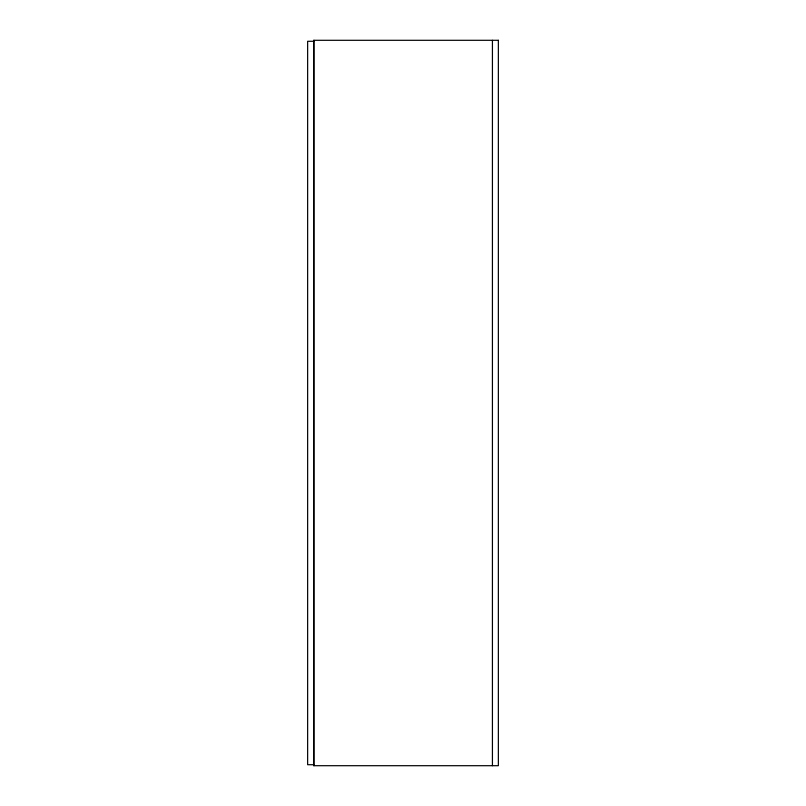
<?xml version="1.0" encoding="UTF-8"?>
<svg xmlns="http://www.w3.org/2000/svg" width="806" height="806" viewBox="0 0 806 806"><rect width="100%" height="100%" fill="white"/><g stroke="black" fill="none" stroke-linecap="round" stroke-linejoin="round"><path stroke-width="1.21" d="M313.685 41.287L307.64 41.287L307.64 764.713L313.685 764.713M492.426 40.3L492.426 765.7M313.907 40.3L313.907 765.7M498.36 40.3L313.705 40.3L313.705 765.7L498.36 765.7L498.36 40.3"/></g></svg>
